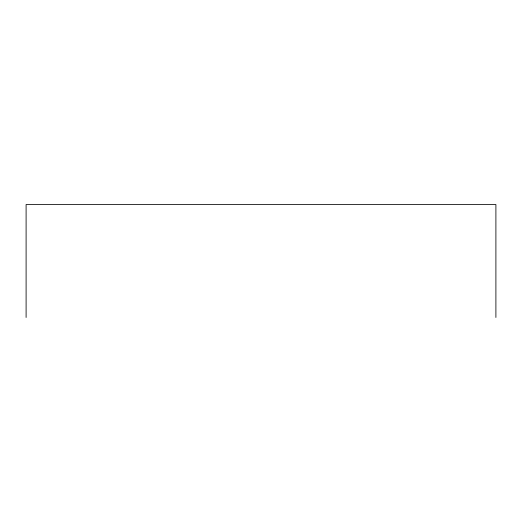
<?xml version="1.0" encoding="UTF-8"?>
<svg xmlns="http://www.w3.org/2000/svg" width="522" height="522" viewBox="0 0 522 522"><rect width="100%" height="100%" fill="white"/><g stroke="black" fill="none" stroke-linecap="round" stroke-linejoin="round"><path stroke-width="0.78" d="M495.9 317.474L495.9 204.526L26.1 204.526L26.1 317.474"/></g></svg>
